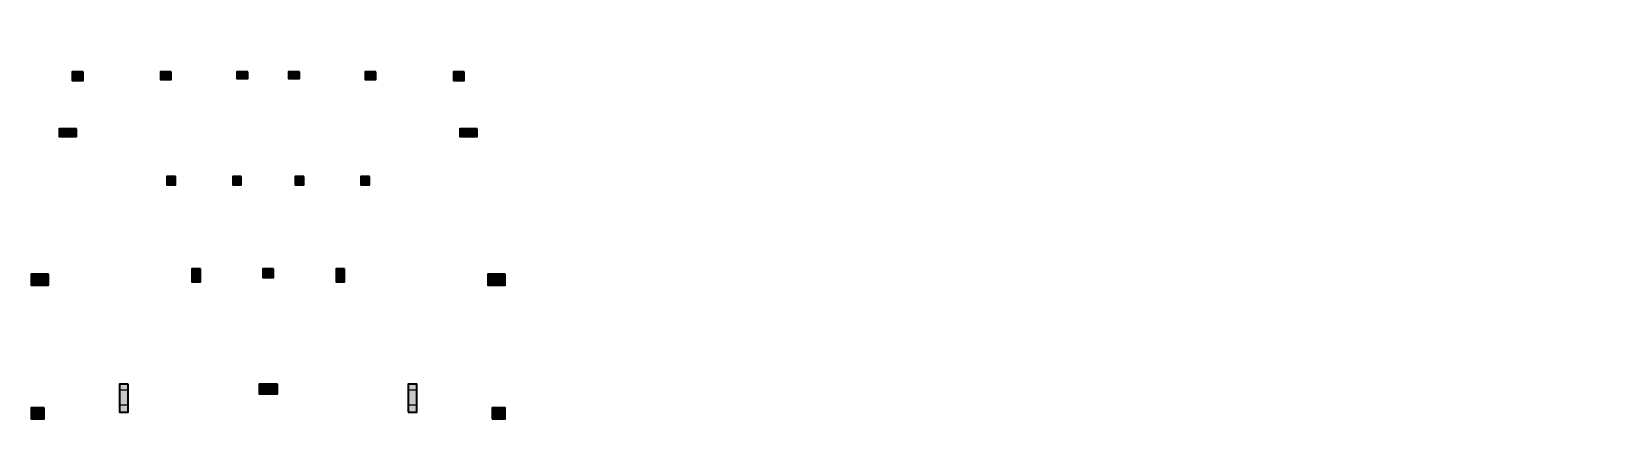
# Model space of a CAD drawing. Header units: millimetres. Extents: x -100 to 72637, y 290 to 18288.
import ezdxf

# ---------------------------------------------------------------- set-up
doc = ezdxf.new("R2010")
doc.units = ezdxf.units.MM
doc.header["$LTSCALE"] = 1000
doc.layers.add('S-COLU-HATCH', color=30, linetype='Continuous')
doc.layers.add('S-COLU-LINE1', color=6, linetype='Continuous')
pattern_1 = [(0, (0, 0), (0, 698.5), [508, -190.5]), (90, (0, 0), (-698.5, 4e-14), [508, -190.5])]
pattern_2 = [(0, (-51121.75, -1866.55), (0, 698.5), [508, -190.5]), (90, (-51121.75, -1866.55), (-698.5, 4e-14), [508, -190.5])]
pattern_3 = [(0, (-51121.75, -1516.55), (0, 698.5), [508, -190.5]), (90, (-51121.75, -1516.55), (-698.5, 4e-14), [508, -190.5])]

msp = doc.modelspace()

# ---------------------------------------------------------------- hatches: boundary and pattern name
at = {"layer": 'S-COLU-HATCH'}
h = msp.add_hatch(dxfattribs=at)
h.set_pattern_fill('ANGLE', color=256, scale=100)
h.set_pattern_definition(pattern_1)
h.paths.add_polyline_path([(53371, 17985), (54354, 17985), (54354, 18288), (53371, 18288)], flags=9)
h = msp.add_hatch(dxfattribs=at)
h.set_pattern_fill('ANGLE', color=256, scale=100)
h.set_pattern_definition(pattern_1)
h.paths.add_polyline_path([(57471, 17985), (58454, 17985), (58454, 18288), (57471, 18288)], flags=9)
h = msp.add_hatch(dxfattribs=at)
h.set_pattern_fill('ANGLE', color=256, scale=100)
h.set_pattern_definition(pattern_1)
h.paths.add_polyline_path([(60921, 17985), (61904, 17985), (61904, 18288), (60921, 18288)], flags=9)
h = msp.add_hatch(dxfattribs=at)
h.set_pattern_fill('ANGLE', color=256, scale=100)
h.set_pattern_definition(pattern_1)
h.paths.add_polyline_path([(63421, 17985), (64404, 17985), (64404, 18288), (63421, 18288)], flags=9)
h = msp.add_hatch(dxfattribs=at)
h.set_pattern_fill('ANGLE', color=256, scale=100)
h.set_pattern_definition(pattern_1)
h.paths.add_polyline_path([(66971, 17985), (67954, 17985), (67954, 18288), (66971, 18288)], flags=9)
h = msp.add_hatch(dxfattribs=at)
h.set_pattern_fill('ANGLE', color=256, scale=100)
h.set_pattern_definition(pattern_1)
h.paths.add_polyline_path([(71071, 17985), (72054, 17985), (72054, 18288), (71071, 18288)], flags=9)
at = {"layer": 'S-COLU-HATCH', "transparency": 16777216}
h = msp.add_hatch(dxfattribs=at)
h.set_pattern_fill('ANGLE', color=0, scale=100)
h.set_pattern_definition(pattern_2)
h.paths.add_polyline_path([(2300, 16400), (1800, 16400), (1800, 16000), (2300, 16000)])
h = msp.add_hatch(color=0, dxfattribs=at)
h.dxf.hatch_style = 1
h.paths.add_polyline_path([(2300, 16400), (1800, 16400), (1800, 16000), (2300, 16000)])
h = msp.add_hatch(color=0, dxfattribs=at)
h.dxf.hatch_style = 1
h.paths.add_polyline_path([(6400, 16400), (5900, 16400), (5900, 16050), (6400, 16050)])
h = msp.add_hatch(color=0, dxfattribs=at)
h.dxf.hatch_style = 1
h.paths.add_polyline_path([(9950, 16400), (9450, 16400), (9450, 16100), (9950, 16100)])
h = msp.add_hatch(color=0, dxfattribs=at)
h.dxf.hatch_style = 1
h.paths.add_polyline_path([(12350, 16400), (11850, 16400), (11850, 16100), (12350, 16100)])
h = msp.add_hatch(dxfattribs=at)
h.set_pattern_fill('ANGLE', color=0, scale=100)
h.set_pattern_definition(pattern_2)
h.paths.add_polyline_path([(12350, 16400), (11950, 16400), (11950, 16000), (12350, 16000)])
h = msp.add_hatch(dxfattribs=at)
h.set_pattern_fill('ANGLE', color=0, scale=100)
h.set_pattern_definition(pattern_2)
h.paths.add_polyline_path([(15900, 16400), (15400, 16400), (15400, 16000), (15900, 16000)])
h = msp.add_hatch(color=0, dxfattribs=at)
h.dxf.hatch_style = 1
h.paths.add_polyline_path([(15900, 16400), (15400, 16400), (15400, 16050), (15900, 16050)])
h = msp.add_hatch(dxfattribs=at)
h.set_pattern_fill('ANGLE', color=0, scale=100)
h.set_pattern_definition(pattern_2)
h.paths.add_polyline_path([(20000, 16400), (19500, 16400), (19500, 16000), (20000, 16000)])
h = msp.add_hatch(color=0, dxfattribs=at)
h.dxf.hatch_style = 1
h.paths.add_polyline_path([(20000, 16400), (19500, 16400), (19500, 16000), (20000, 16000)])
at = {"layer": 'S-COLU-HATCH'}
h = msp.add_hatch(dxfattribs=at)
h.set_pattern_fill('ANGLE', color=256, scale=100)
h.set_pattern_definition(pattern_1)
h.paths.add_polyline_path([(53071, 15335), (54027, 15335), (54027, 15638), (53071, 15638)], flags=9)
h = msp.add_hatch(dxfattribs=at)
h.set_pattern_fill('ANGLE', color=256, scale=100)
h.set_pattern_definition(pattern_1)
h.paths.add_polyline_path([(71681, 15335), (72637, 15335), (72637, 15638), (71681, 15638)], flags=9)
at = {"layer": 'S-COLU-HATCH', "transparency": 16777216}
h = msp.add_hatch(dxfattribs=at)
h.set_pattern_fill('ANGLE', color=0, scale=100)
h.set_pattern_definition(pattern_2)
h.paths.add_polyline_path([(2000, 13750), (1190, 13750), (1190, 13400), (2000, 13400)])
h = msp.add_hatch(color=0, dxfattribs=at)
h.dxf.hatch_style = 1
h.paths.add_polyline_path([(2000, 13750), (1190, 13750), (1190, 13400), (2000, 13400)])
h = msp.add_hatch(dxfattribs=at)
h.set_pattern_fill('ANGLE', color=0, scale=100)
h.set_pattern_definition(pattern_2)
h.paths.add_polyline_path([(20610, 13750), (19800, 13750), (19800, 13400), (20610, 13400)])
h = msp.add_hatch(color=0, dxfattribs=at)
h.dxf.hatch_style = 1
h.paths.add_polyline_path([(20610, 13750), (19800, 13750), (19800, 13400), (20610, 13400)])
at = {"layer": 'S-COLU-HATCH'}
h = msp.add_hatch(dxfattribs=at)
h.set_pattern_fill('ANGLE', color=256, scale=100)
h.set_pattern_definition(pattern_1)
h.paths.add_polyline_path([(60721, 12785), (61704, 12785), (61704, 13088), (60721, 13088)], flags=9)
at = {"layer": 'S-COLU-HATCH', "transparency": 16777216}
h = msp.add_hatch(color=0, dxfattribs=at)
h.dxf.hatch_style = 1
h.paths.add_polyline_path([(6600, 11550), (6200, 11550), (6200, 11150), (6600, 11150)])
h = msp.add_hatch(dxfattribs=at)
h.set_pattern_fill('ANGLE', color=0, scale=100)
h.set_pattern_definition(pattern_3)
h.paths.add_polyline_path([(9650, 11550), (9250, 11550), (9250, 11150), (9650, 11150)])
h = msp.add_hatch(color=0, dxfattribs=at)
h.dxf.hatch_style = 1
h.paths.add_polyline_path([(9650, 11550), (9250, 11550), (9250, 11150), (9650, 11150)])
h = msp.add_hatch(dxfattribs=at)
h.set_pattern_fill('ANGLE', color=0, scale=100)
h.set_pattern_definition(pattern_3)
h.paths.add_polyline_path([(12550, 11550), (12150, 11550), (12150, 11150), (12550, 11150)])
h = msp.add_hatch(color=0, dxfattribs=at)
h.dxf.hatch_style = 1
h.paths.add_polyline_path([(12550, 11550), (12150, 11550), (12150, 11150), (12550, 11150)])
h = msp.add_hatch(dxfattribs=at)
h.set_pattern_fill('ANGLE', color=0, scale=100)
h.set_pattern_definition(pattern_3)
h.paths.add_polyline_path([(15600, 11550), (15200, 11550), (15200, 11150), (15600, 11150)])
h = msp.add_hatch(color=0, dxfattribs=at)
h.dxf.hatch_style = 1
h.paths.add_polyline_path([(15600, 11550), (15200, 11550), (15200, 11150), (15600, 11150)])
at = {"layer": 'S-COLU-HATCH'}
h = msp.add_hatch(dxfattribs=at)
h.set_pattern_fill('ANGLE', color=256, scale=100)
h.set_pattern_definition(pattern_1)
h.paths.add_polyline_path([(58571, 8835), (59554, 8835), (59554, 9138), (58571, 9138)], flags=9)
h = msp.add_hatch(dxfattribs=at)
h.set_pattern_fill('ANGLE', color=256, scale=100)
h.set_pattern_definition(pattern_1)
h.paths.add_polyline_path([(65871, 8835), (66854, 8835), (66854, 9138), (65871, 9138)], flags=9)
at = {"layer": 'S-COLU-HATCH', "transparency": 16777216}
h = msp.add_hatch(dxfattribs=at)
h.set_pattern_fill('ANGLE', color=0, scale=100)
h.set_pattern_definition(pattern_2)
h.paths.add_polyline_path([(700, 7000), (-100, 7000), (-100, 6500), (700, 6500)])
h = msp.add_hatch(color=0, dxfattribs=at)
h.dxf.hatch_style = 1
h.paths.add_polyline_path([(700, 7000), (-100, 7000), (-100, 6500), (700, 6500)])
h = msp.add_hatch(dxfattribs=at)
h.set_pattern_fill('ANGLE', color=0, scale=100)
h.set_pattern_definition([(0, (-50771.75, -1866.55), (0, 698.5), [508, -190.5]), (90, (-50771.75, -1866.55), (-698.5, 4e-14), [508, -190.5])])
h.paths.add_polyline_path([(7850, 7250), (7350, 7250), (7350, 6750), (7850, 6750)])
h = msp.add_hatch(color=0, dxfattribs=at)
h.dxf.hatch_style = 1
h.paths.add_polyline_path([(7750, 7250), (7350, 7250), (7350, 6650), (7750, 6650)])
h = msp.add_hatch(dxfattribs=at)
h.set_pattern_fill('ANGLE', color=0, scale=100)
h.set_pattern_definition([(0, (-51121.75, -1616.55), (0, 698.5), [508, -190.5]), (90, (-51121.75, -1616.55), (-698.5, 4e-14), [508, -190.5])])
h.paths.add_polyline_path([(11150, 7250), (10650, 7250), (10650, 6850), (11150, 6850)])
h = msp.add_hatch(color=0, dxfattribs=at)
h.dxf.hatch_style = 1
h.paths.add_polyline_path([(11150, 7250), (10650, 7250), (10650, 6850), (11150, 6850)])
h = msp.add_hatch(dxfattribs=at)
h.set_pattern_fill('ANGLE', color=0, scale=100)
h.set_pattern_definition([(0, (-44071.75, -1866.55), (0, 698.5), [508, -190.5]), (90, (-44071.75, -1866.55), (-698.5, 4e-14), [508, -190.5])])
h.paths.add_polyline_path([(14550, 7250), (14050, 7250), (14050, 6750), (14550, 6750)])
h = msp.add_hatch(color=0, dxfattribs=at)
h.dxf.hatch_style = 1
h.paths.add_polyline_path([(14450, 7250), (14050, 7250), (14050, 6650), (14450, 6650)])
h = msp.add_hatch(dxfattribs=at)
h.set_pattern_fill('ANGLE', color=0, scale=100)
h.set_pattern_definition(pattern_2)
h.paths.add_polyline_path([(21900, 7000), (21100, 7000), (21100, 6500), (21900, 6500)])
h = msp.add_hatch(color=0, dxfattribs=at)
h.dxf.hatch_style = 1
h.paths.add_polyline_path([(21900, 7000), (21100, 7000), (21100, 6500), (21900, 6500)])
at = {"layer": 'S-COLU-HATCH'}
h = msp.add_hatch(dxfattribs=at)
h.set_pattern_fill('ANGLE', color=256, scale=100)
h.set_pattern_definition(pattern_1)
h.paths.add_polyline_path([(55571, 3485), (56635, 3485), (56635, 3788), (55571, 3788)], flags=9)
h = msp.add_hatch(dxfattribs=at)
h.set_pattern_fill('ANGLE', color=256, scale=100)
h.set_pattern_definition(pattern_1)
h.paths.add_polyline_path([(62396, 3485), (63379, 3485), (63379, 3788), (62396, 3788)], flags=9)
h = msp.add_hatch(dxfattribs=at)
h.set_pattern_fill('ANGLE', color=256, scale=100)
h.set_pattern_definition(pattern_1)
h.paths.add_polyline_path([(68771, 3485), (69835, 3485), (69835, 3788), (68771, 3788)], flags=9)
h = msp.add_hatch(dxfattribs=at)
h.set_pattern_fill('ANGLE', color=256, scale=100)
h.set_pattern_definition(pattern_1)
h.paths.add_polyline_path([(51571, 2375), (52554, 2375), (52554, 2678), (51571, 2678)], flags=9)
at = {"layer": 'S-COLU-HATCH', "transparency": 16777216}
h = msp.add_hatch(dxfattribs=at)
h.set_pattern_fill('ANGLE', color=0, scale=100)
h.set_pattern_definition([(0, (-51221.75, -1866.55), (0, 698.5), [508, -190.5]), (90, (-51221.75, -1866.55), (-698.5, 4e-14), [508, -190.5])])
h.paths.add_polyline_path([(4400, 1900), (4000, 1900), (4000, 590), (4400, 590)])
h = msp.add_hatch(color=0, dxfattribs=at)
h.dxf.hatch_style = 1
h.paths.add_polyline_path([(4400, 1900), (4000, 1900), (4000, 590), (4400, 590)])
h = msp.add_hatch(dxfattribs=at)
h.set_pattern_fill('ANGLE', color=0, scale=100)
h.set_pattern_definition(pattern_2)
h.paths.add_polyline_path([(11325, 1900), (10475, 1900), (10475, 1450), (11325, 1450)])
h = msp.add_hatch(color=0, dxfattribs=at)
h.dxf.hatch_style = 1
h.paths.add_polyline_path([(11325, 1900), (10475, 1900), (10475, 1450), (11325, 1450)])
h = msp.add_hatch(dxfattribs=at)
h.set_pattern_fill('ANGLE', color=0, scale=100)
h.set_pattern_definition([(0, (-51021.75, -1866.55), (0, 698.5), [508, -190.5]), (90, (-51021.75, -1866.55), (-698.5, 4e-14), [508, -190.5])])
h.paths.add_polyline_path([(17400, 590), (17800, 590), (17800, 1900), (17400, 1900)])
h = msp.add_hatch(color=0, dxfattribs=at)
h.dxf.hatch_style = 1
h.paths.add_polyline_path([(17400, 590), (17800, 590), (17800, 1900), (17400, 1900)])
at = {"layer": 'S-COLU-HATCH'}
h = msp.add_hatch(dxfattribs=at)
h.set_pattern_fill('ANGLE', color=256, scale=100)
h.set_pattern_definition([(0, (-51121.75, -1866.55), (0, 698.5), [508, -190.5]), (90, (-51121.75, -1866.55), (-698.5, 4e-14), [508, -190.5])])
h.paths.add_polyline_path([(500, 790), (-100, 790), (-100, 290), (500, 290)])
at = {"layer": 'S-COLU-HATCH', "transparency": 16777216}
h = msp.add_hatch(color=0, dxfattribs=at)
h.dxf.hatch_style = 1
h.paths.add_polyline_path([(500, 790), (-100, 790), (-100, 290), (500, 290)])
h = msp.add_hatch(dxfattribs=at)
h.set_pattern_fill('ANGLE', color=0, scale=100)
h.set_pattern_definition(pattern_2)
h.paths.add_polyline_path([(21300, 290), (21900, 290), (21900, 790), (21300, 790)])
h = msp.add_hatch(color=0, dxfattribs=at)
h.dxf.hatch_style = 1
h.paths.add_polyline_path([(21300, 290), (21900, 290), (21900, 790), (21300, 790)])

# ---------------------------------------------------------------- linework, layer by layer
at = {"layer": 'S-COLU-LINE1', "linetype": 'ByBlock', "lineweight": 35}
for points in [[(2300, 16400), (1800, 16400), (1800, 16000), (2300, 16000)], [(6400, 16400), (5900, 16400), (5900, 16050), (6400, 16050)], [(9950, 16400), (9450, 16400), (9450, 16100), (9950, 16100)], [(12350, 16400), (11850, 16400), (11850, 16100), (12350, 16100)], [(15900, 16400), (15400, 16400), (15400, 16050), (15900, 16050)], [(20000, 16400), (19500, 16400), (19500, 16000), (20000, 16000)], [(2000, 13750), (1190, 13750), (1190, 13400), (2000, 13400)], [(20610, 13750), (19800, 13750), (19800, 13400), (20610, 13400)], [(6600, 11550), (6200, 11550), (6200, 11150), (6600, 11150)], [(9650, 11550), (9250, 11550), (9250, 11150), (9650, 11150)], [(12550, 11550), (12150, 11550), (12150, 11150), (12550, 11150)], [(15600, 11550), (15200, 11550), (15200, 11150), (15600, 11150)], [(700, 7000), (-100, 7000), (-100, 6500), (700, 6500)], [(7750, 7250), (7350, 7250), (7350, 6650), (7750, 6650)], [(11150, 7250), (10650, 7250), (10650, 6850), (11150, 6850)], [(14450, 7250), (14050, 7250), (14050, 6650), (14450, 6650)], [(14450, 7250), (14050, 7250), (14050, 6650), (14450, 6650)], [(21900, 7000), (21100, 7000), (21100, 6500), (21900, 6500)], [(4400, 1900), (4000, 1900), (4000, 590), (4400, 590)], [(11325, 1900), (10475, 1900), (10475, 1450), (11325, 1450)], [(17400, 590), (17800, 590), (17800, 1900), (17400, 1900)], [(500, 790), (-100, 790), (-100, 290), (500, 290)], [(21300, 290), (21900, 290), (21900, 790), (21300, 790)]]:
    msp.add_lwpolyline(points, close=True, dxfattribs=at)

doc.saveas('drawing.dxf')
